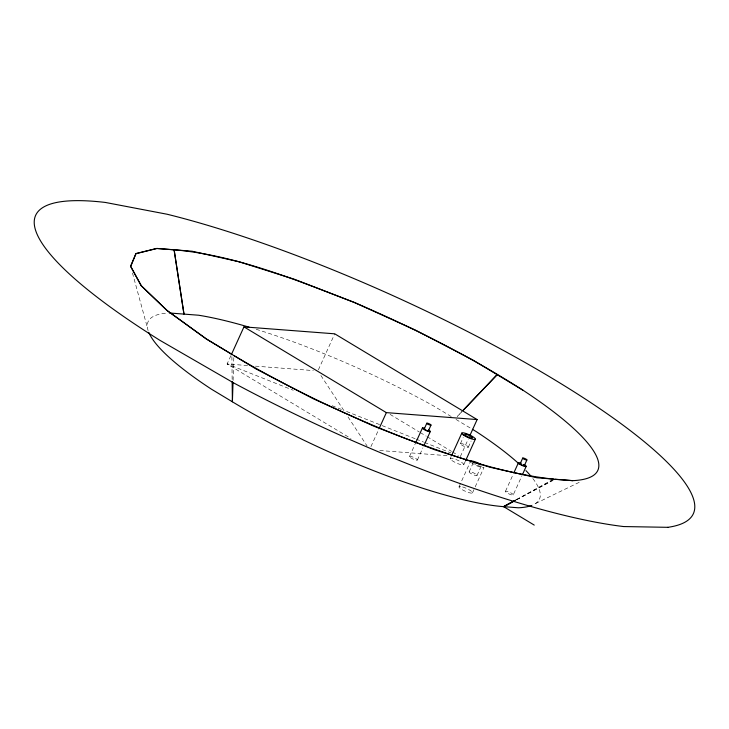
<?xml version="1.0" encoding="UTF-8"?>
<svg xmlns="http://www.w3.org/2000/svg" width="729" height="729" viewBox="0 0 729 729"><rect width="100%" height="100%" fill="white"/><g stroke="black" fill="none" stroke-linecap="round" stroke-linejoin="round"><path stroke-width="0.55" stroke-dasharray="3.65 2.73" d="M233.089 380.374L233.854 356.681M230.865 355.734L227.12 363.981L350.995 438.566M318.363 369.895L334.729 333.818M370.933 446.631L378.88 429.117M409.498 456.491L415.038 444.271M417.371 460.054L422.911 447.825M450.258 458.55L451.178 456.518M460.418 443.688L463.234 437.473M460.3 456.673L468.246 439.15M468.291 447.242L471.107 441.036M463.799 464.665L465.649 460.591M459.097 486.589L470.642 461.129M469.148 471.863L472.902 463.58M477.021 475.417L481.249 466.104M472.428 492.977L474.734 487.883M475.199 486.863L483.974 467.517A7.427 1.531 24.4 0 1 478.652 466.542A7.427 1.531 24.4 0 1 471.672 462.824M505.507 491.246L513.362 473.932M513.207 494.982A4.31 0.893 24.4 0 0 508.168 491.683A4.31 0.893 24.4 0 0 506.691 492.686A4.31 0.893 24.4 0 0 513.207 494.982L521.982 475.636M516.369 499.638L551.634 480.211M516.588 499.647L552.454 480.256M516.506 499.821L553.138 480.375M535.742 503.402L581.259 481.331M247.55 365.539L227.12 363.981L293.295 390.279M255.487 366.149L313.361 370.578M379.736 450.513L448.955 455.807M332.16 405.734L342.666 409.908M415.138 438.721L343.714 410.327L320.359 374.679M416.186 439.131L423.54 442.056M424.588 442.476L450.85 452.919M475.581 464.446L475.053 464.154A4.319 0.893 24.4 0 1 474.287 463.653M451.233 416.56L434.165 406.272A214.845 44.305 24.4 0 0 255.505 329.089M455.989 419.421L471.426 428.716M390.079 414.382L419.339 432.005M420.314 432.589L426.164 436.115M427.139 436.707L451.524 451.388M452.499 451.971L458.35 455.497M348.015 416.897L367.07 445.975M132.468 272.974L147.504 328.077M231.886 356.599L232.15 380.338M532.817 478.516A214.845 44.305 24.4 0 1 532.598 505.106M148.124 330.565A214.845 44.305 24.4 0 1 167.861 313.051M481.031 466.25A4.319 0.893 24.4 0 1 475.973 464.665M480.885 465.448A4.319 0.893 24.4 0 1 481.195 465.822M462.04 411.475L457.365 416.387L462.058 411.475M460.646 486.48L459.662 486.416A7.427 1.531 24.4 0 0 462.25 489.706A7.427 1.531 24.4 0 0 471.253 493.132A7.427 1.531 24.4 0 0 470.232 490.444L468.756 489.569A7.427 1.531 24.4 0 0 460.646 486.48M475.344 473.814L474.424 473.303A4.319 0.893 24.4 0 0 469.576 471.681A4.319 0.893 24.4 0 0 470.825 473.467L471.745 473.978A4.319 0.893 24.4 0 0 476.593 475.6A4.319 0.893 24.4 0 0 475.344 473.814M451.834 460.455A7.427 1.531 24.4 0 0 463.416 464.929A7.427 1.531 24.4 0 0 455.835 459.443A7.427 1.531 24.4 0 0 451.834 460.455M410.418 457.602A4.319 0.893 24.4 0 0 417.152 460.199A4.319 0.893 24.4 0 0 412.732 457.01A4.319 0.893 24.4 0 0 410.418 457.602M461.329 444.79A4.319 0.893 24.4 0 0 468.064 447.396A4.319 0.893 24.4 0 0 463.653 444.207A4.319 0.893 24.4 0 0 461.329 444.79"/><path stroke-width="1.09" d="M233.016 382.625L232.396 401.807A213.005 43.922 24.4 0 0 503.639 506.655L534.239 525.09M231.33 354.704L243.96 326.874L334.729 333.818L477.131 419.567L469.649 436.06M379.344 428.078L386.361 412.623L477.131 419.567M415.503 443.259L422.428 427.978M424.287 428.816L426.82 423.221M428.452 430.702L430.994 425.098M423.841 445.793L430.301 431.532M451.643 455.497L461.803 433.09M465.649 460.591L475.344 439.204M513.817 472.921L518.437 462.733M520.205 463.662L522.748 458.058M524.379 465.549L526.912 459.944M522.447 474.615L526.147 466.469M497.132 374.651L462.824 410.655L497.205 374.66M514.41 500.723L503.639 506.655L518.301 507.785A214.845 44.305 24.4 0 0 531.678 505.47M515.594 500.194L503.639 506.655L515.521 500.349M156.68 248.498L135.895 253.719L130.701 266.495L141.444 285.95L167.397 310.764L206.781 339.24L231.858 354.34M156.68 248.498L174.149 249.847L183.972 314.099L174.058 249.783C236.579 255.296 295.792 279.963 353.866 302.262C412.131 327.294 468.966 355.743 522.474 389.878A256.107 52.807 24.4 0 1 572.201 480.684M169.301 312.978L198.634 315.229A214.845 44.305 24.4 0 1 249.127 327.175M555.124 479.327L572.602 480.666M572.019 480.575L536.881 477.777L489.997 467.253L434.566 449.729L374.351 426.401L313.47 398.854L256.07 368.965L206.052 338.766L166.841 310.326L141.089 285.577L130.573 266.203L135.995 253.537L156.981 248.425L192.119 251.223L239.003 261.747L294.434 279.271L354.649 302.599L415.53 330.146L472.93 360.035L522.948 390.234M553.593 479.135C502.409 473.613 453.402 456.336 405.415 438.484C346.229 415.302 288.566 388.019 233.891 355.552M481.158 464.619L480.302 464.109A7.427 1.531 24.4 0 0 472.192 461.02L471.207 460.956A7.427 1.531 24.4 0 0 470.879 462.095M472.392 429.299L476.247 431.623A214.845 44.305 24.4 0 1 519.631 464.455M243.96 326.874L386.361 412.623M232.168 381.467L232.396 401.807L211.355 389.131A214.845 44.305 24.4 0 1 148.771 332.324M525.937 470.615A214.845 44.305 24.4 0 1 531.086 476.356M473.376 462.55A4.319 0.893 24.4 0 1 474.761 462.487M475.627 462.715A4.319 0.893 24.4 0 1 476.611 463.061M477.641 463.498A4.319 0.893 24.4 0 1 478.652 463.981M428.26 430.356A2.287 0.474 24.4 0 1 426.192 430.192A2.287 0.474 24.4 0 1 424.652 428.725M523.486 464.692A2.287 0.474 24.4 0 1 523.896 465.621A2.287 0.474 24.4 0 1 520.816 464.337A2.287 0.474 24.4 0 1 520.943 463.626M524.115 464.528A4.31 0.893 24.4 0 1 525.199 466.514A4.31 0.893 24.4 0 1 518.966 463.69A4.31 0.893 24.4 0 1 521.107 463.161M428.625 429.928A4.319 0.893 24.4 0 1 429.171 431.65A4.319 0.893 24.4 0 1 423.139 428.925A4.319 0.893 24.4 0 1 424.688 428.151M667.846 527.322L623.678 526.557A361.119 74.467 24.4 0 1 233.809 382.998L159.751 340.224A361.119 74.467 24.4 0 1 105.322 202.443L167.141 214.244A361.119 74.467 24.4 0 1 569.249 388.776A361.119 74.467 24.4 0 1 667.846 527.322M463.38 434.994A7.427 1.531 24.4 0 0 474.971 439.469A7.427 1.531 24.4 0 0 467.38 433.983A7.427 1.531 24.4 0 0 463.38 434.994M465.558 435.477A4.319 0.893 24.4 0 0 472.292 438.083A4.319 0.893 24.4 0 0 467.881 434.894A4.319 0.893 24.4 0 0 465.558 435.477M427.312 423.804A2.287 0.474 24.4 0 0 430.875 425.18A2.287 0.474 24.4 0 0 428.543 423.494A2.287 0.474 24.4 0 0 427.312 423.804M523.231 458.65A2.287 0.474 24.4 0 0 526.803 460.026A2.287 0.474 24.4 0 0 524.461 458.341A2.287 0.474 24.4 0 0 523.231 458.65"/></g></svg>
